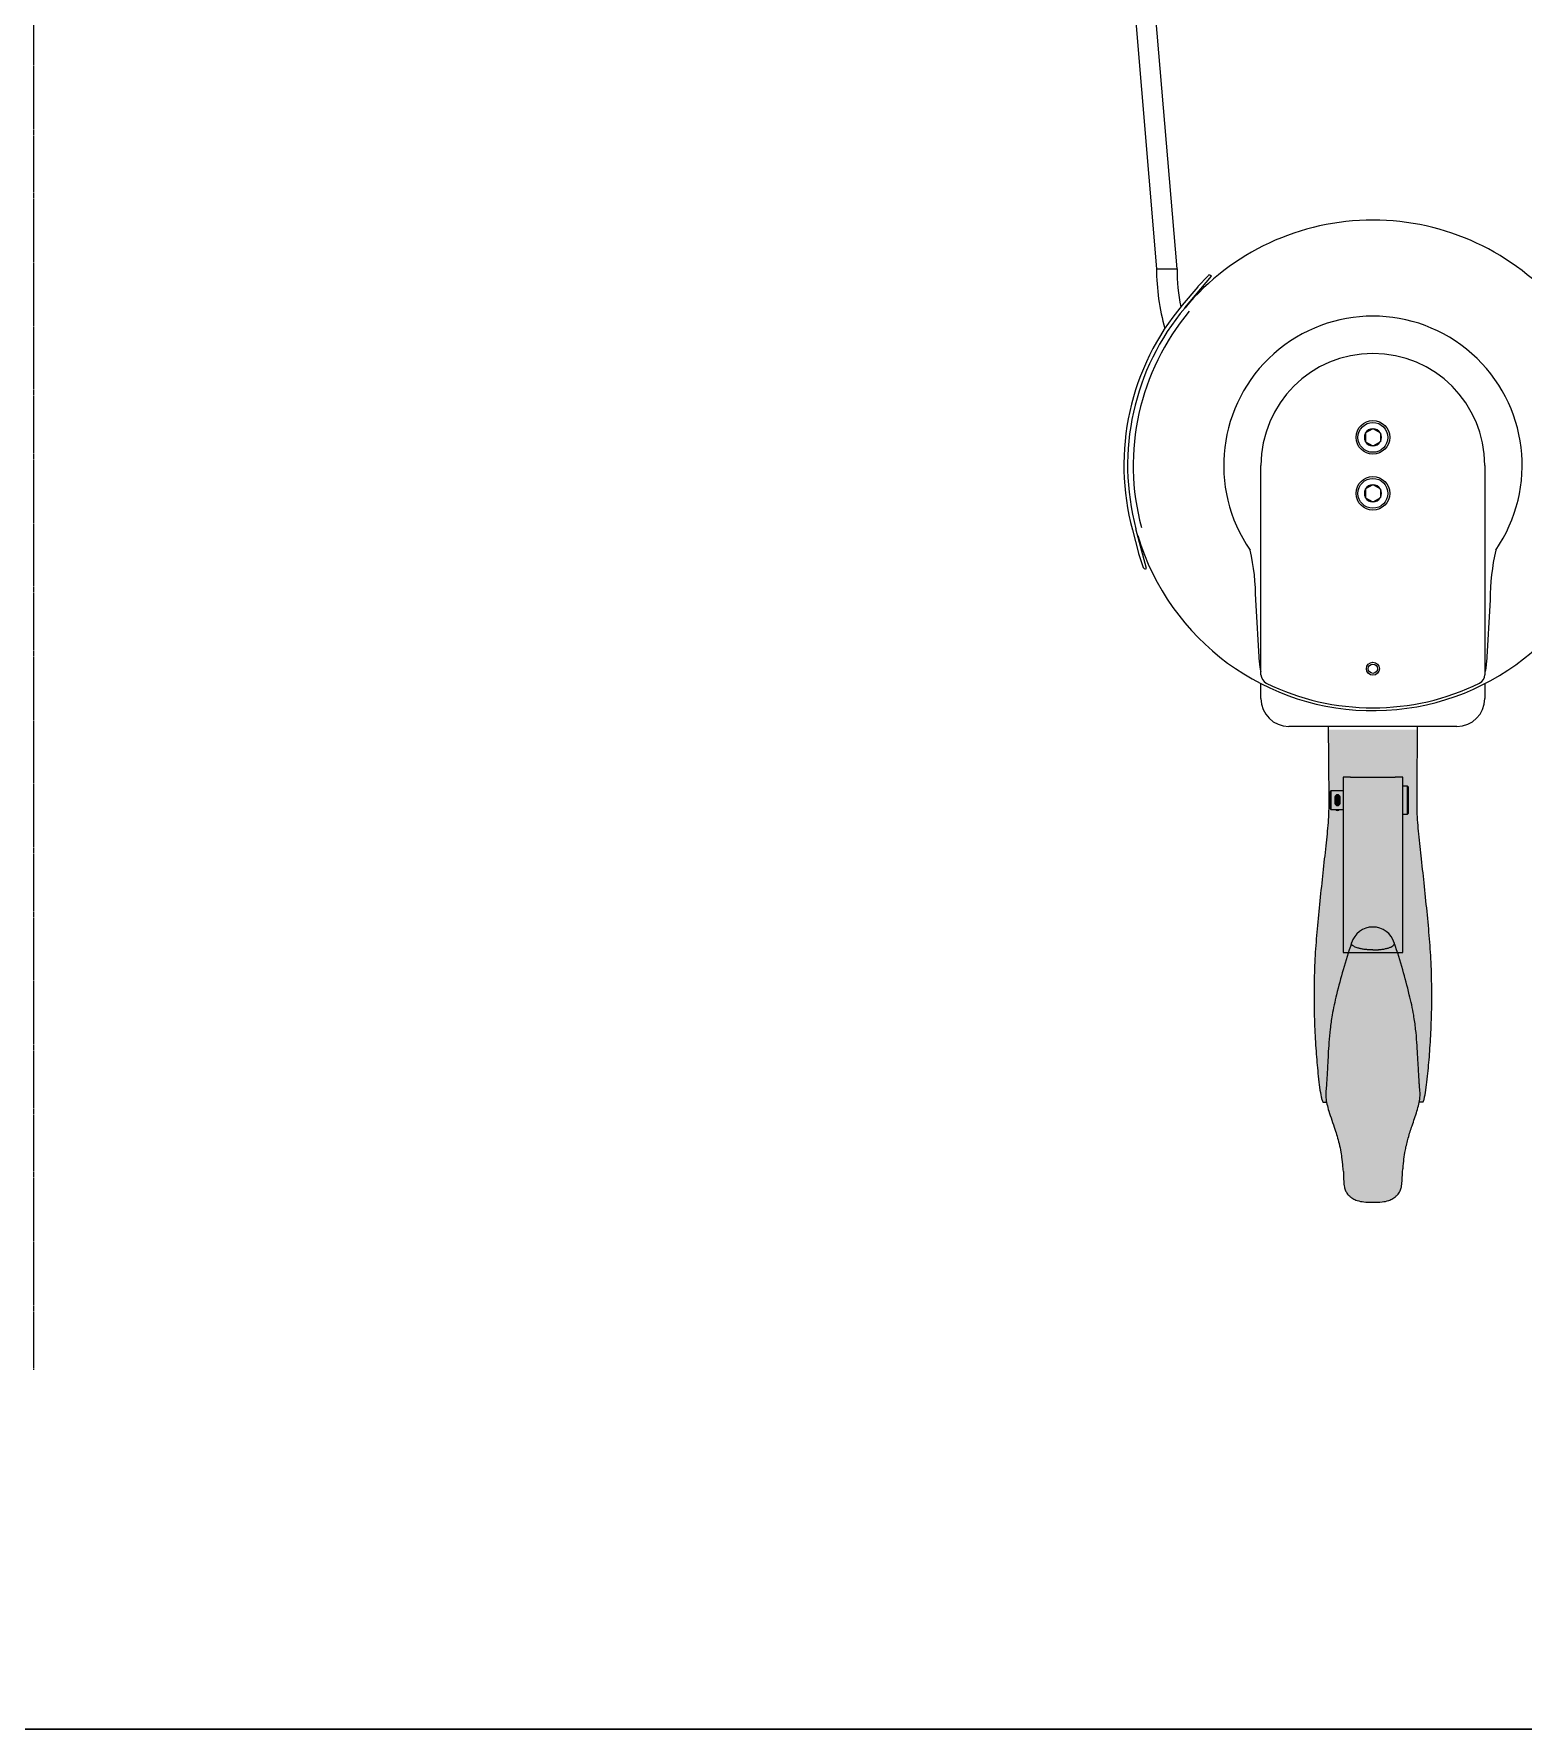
# Model space of a CAD drawing. Extents: x -599358 to 2865263, y -1062760 to 486533.
# Drawn here: x 1020337 to 1021205, y -670213 to -669225 of the extents above; entities that cross this region are included whole.
import ezdxf

# ---------------------------------------------------------------- set-up
doc = ezdxf.new("R2010")
doc.units = 0
for name, pattern in [('__DASH', [0.35, 0.25, -0.1]), ('DASH', [0.35, 0.25, -0.1]), ('DOTE', [2.42, 2, -0.2, 0.02, -0.2])]:
    doc.linetypes.add(name, pattern=pattern)
for name, color, linetype in [('A-AXIS-DOTE', 14, 'DOTE'), ('A-LIN-V', 9, 'Continuous'), ('N010122-0000147_', 7, 'Continuous'), ('N080101-0000215_', 7, 'Continuous'), ('N090304-0000030_', 7, 'Continuous'), ('N090304-0000033_', 7, 'Continuous'), ('N090304-0000037_', 7, 'Continuous'), ('N090304-0000038_', 7, 'Continuous'), ('N090304-0000040_', 7, 'Continuous'), ('N090304-0000041_', 7, 'Continuous'), ('N090304-0000042_', 7, 'Continuous'), ('N120408-0000004', 7, 'Continuous'), ('PIN_GBIT_91_1986', 7, 'Continuous')]:
    doc.layers.add(name, color=color, linetype=linetype)

# ---------------------------------------------------------------- blocks, each defined once
blk = doc.blocks.new('23423wer')
h = blk.add_hatch(color=1)
h.dxf.hatch_style = 1
edge = h.paths.add_edge_path()
edge.add_line((-1672521.89, 541355.48), (-1672483.55, 541355.48))
edge.add_spline(control_points=[(-1672483.55, 541355.48), (-1672483.57, 541353.32), (-1672483.61, 541348.53), (-1672483.69, 541340.84), (-1672483.75, 541332.92), (-1672483.78, 541326.29), (-1672483.77, 541318.88), (-1672483.05, 541310.23), (-1672481.8, 541299.47), (-1672480.56, 541287.74), (-1672479.32, 541275.86), (-1672478.25, 541263.93), (-1672477.67, 541254.9), (-1672477.49, 541245.92), (-1672477.45, 541239.04), (-1672477.56, 541232.72), (-1672477.85, 541225.14), (-1672478.28, 541217.96), (-1672478.82, 541211.38), (-1672479.31, 541206.4), (-1672479.9, 541201.57), (-1672480.44, 541198.31), (-1672480.89, 541196.51), (-1672481.15, 541195.84), (-1672481.28, 541195.75), (-1672481.31, 541195.75)], knot_values=[-0.989112, -0.989112, -0.989112, -0.989112, -0.960488, -0.920201, -0.887829, -0.853704, -0.831491, -0.787687, -0.737593, -0.680236, -0.616927, -0.552687, -0.486277, -0.451064, -0.418684, -0.391715, -0.366225, -0.316993, -0.29299, -0.266803, -0.234088, -0.195058, -0.173423, -0.151775, -0.145578, -0.145578, -0.145578, -0.145578], degree=3, periodic=0)
edge.add_line((-1672481.31, 541195.75), (-1672482.82, 541195.75))
edge.add_spline(control_points=[(-1672482.82, 541195.75), (-1672482.7, 541196.39), (-1672482.39, 541198.51), (-1672482.59, 541201.04), (-1672482.76, 541202.77), (-1672482.99, 541205.84), (-1672483.3, 541211.71), (-1672483.69, 541219.59), (-1672484.34, 541227.07), (-1672485.32, 541234.02), (-1672487.21, 541242.53), (-1672489.65, 541251.74), (-1672491.4, 541257.37), (-1672492.2, 541259.89)], knot_values=[0.821535, 0.821535, 0.821535, 0.821535, 0.826864, 0.839578, 0.84609, 0.854032, 0.874274, 0.899024, 0.912317, 0.925785, 0.946135, 0.971512, 0.990089, 0.990089, 0.990089, 0.990089], degree=3, periodic=0)
edge.add_line((-1672492.2, 541259.89), (-1672489.92, 541259.89))
edge.add_line((-1672489.92, 541259.89), (-1672489.92, 541319.22))
edge.add_line((-1672489.92, 541319.22), (-1672487.92, 541319.22))
edge.add_line((-1672487.92, 541319.22), (-1672487.52, 541319.62))
edge.add_line((-1672487.52, 541319.62), (-1672487.52, 541330.82))
edge.add_line((-1672487.52, 541330.82), (-1672487.92, 541331.22))
edge.add_line((-1672487.92, 541331.22), (-1672489.92, 541331.22))
edge.add_line((-1672489.92, 541331.22), (-1672489.92, 541335.07))
edge.add_ellipse((-1672493.12, 541335.07), major_axis=(-3.2, 0), ratio=0.02548, start_angle=180, end_angle=270)
edge.add_line((-1672493.12, 541335.15), (-1672512.32, 541335.15))
edge.add_ellipse((-1672512.32, 541335.07), major_axis=(-3.2, 0), ratio=0.02548, start_angle=270, end_angle=360)
edge.add_line((-1672515.52, 541335.07), (-1672515.52, 541329.22))
edge.add_line((-1672515.52, 541329.22), (-1672520.72, 541329.22))
edge.add_line((-1672520.72, 541329.22), (-1672521.12, 541328.82))
edge.add_line((-1672521.12, 541328.82), (-1672521.12, 541321.62))
edge.add_line((-1672521.12, 541321.62), (-1672520.72, 541321.22))
edge.add_line((-1672520.72, 541321.22), (-1672518.81, 541321.22))
edge.add_ellipse((-1672517.92, 541321.87), major_axis=(-1.16, 0), ratio=0.866025, start_angle=39.91456, end_angle=140.08544)
edge.add_line((-1672517.03, 541321.22), (-1672515.52, 541321.22))
edge.add_line((-1672515.52, 541321.22), (-1672515.52, 541259.89))
edge.add_line((-1672515.52, 541259.89), (-1672513.24, 541259.89))
edge.add_spline(control_points=[(-1672513.24, 541259.89), (-1672514.05, 541257.37), (-1672515.79, 541251.74), (-1672518.23, 541242.53), (-1672520.13, 541234.02), (-1672521.1, 541227.07), (-1672521.76, 541219.59), (-1672522.14, 541211.71), (-1672522.45, 541205.84), (-1672522.69, 541202.77), (-1672522.85, 541201.04), (-1672523.06, 541198.51), (-1672522.75, 541196.39), (-1672522.62, 541195.75)], knot_values=[0.00991, 0.00991, 0.00991, 0.00991, 0.028484, 0.053857, 0.074204, 0.08767, 0.10096, 0.125707, 0.145946, 0.153887, 0.160398, 0.173109, 0.178435, 0.178435, 0.178435, 0.178435], degree=3, periodic=0)
edge.add_line((-1672522.62, 541195.75), (-1672524.14, 541195.75))
edge.add_spline(control_points=[(-1672524.14, 541195.75), (-1672524.16, 541195.75), (-1672524.3, 541195.84), (-1672524.55, 541196.51), (-1672525, 541198.31), (-1672525.55, 541201.57), (-1672526.13, 541206.4), (-1672526.62, 541211.38), (-1672527.16, 541217.96), (-1672527.6, 541225.14), (-1672527.88, 541232.72), (-1672527.99, 541239.04), (-1672527.96, 541245.92), (-1672527.77, 541254.9), (-1672527.19, 541263.93), (-1672526.12, 541275.85), (-1672524.89, 541287.74), (-1672523.8, 541297.8), (-1672522.97, 541305.43), (-1672522.39, 541310.63), (-1672521.96, 541315.57), (-1672521.67, 541320.53), (-1672521.66, 541326.29), (-1672521.69, 541332.92), (-1672521.75, 541340.84), (-1672521.83, 541348.53), (-1672521.87, 541353.32), (-1672521.89, 541355.48)], knot_values=[-0.854441, -0.854441, -0.854441, -0.854441, -0.848246, -0.8266, -0.804968, -0.765944, -0.733233, -0.70705, -0.68305, -0.633825, -0.608338, -0.581373, -0.548998, -0.513789, -0.447388, -0.383157, -0.319856, -0.262507, -0.236492, -0.212407, -0.190164, -0.168486, -0.146276, -0.112156, -0.079788, -0.039506, -0.010886, -0.010886, -0.010886, -0.010886], degree=3, periodic=0)
h = blk.add_hatch(color=1)
h.dxf.hatch_style = 1
edge = h.paths.add_edge_path()
edge.add_spline(control_points=[(-1672511.89, 541264.07), (-1672511.92, 541264), (-1672511.93, 541263.92), (-1672511.95, 541263.59), (-1672511.85, 541263.33), (-1672511.42, 541262.84), (-1672511.09, 541262.6), (-1672510.23, 541262.16), (-1672509.7, 541261.95), (-1672508.9, 541261.72), (-1672508.71, 541261.67), (-1672508.31, 541261.57), (-1672508.1, 541261.53), (-1672507.67, 541261.44), (-1672507.45, 541261.4), (-1672506.99, 541261.32), (-1672506.75, 541261.28), (-1672506.27, 541261.22), (-1672506.02, 541261.19), (-1672505.53, 541261.14), (-1672505.27, 541261.11), (-1672504.76, 541261.07), (-1672504.5, 541261.06), (-1672503.73, 541261.02), (-1672503.23, 541261.01), (-1672502.72, 541261.01)], knot_values=[-0.532103, -0.532103, -0.532103, -0.532103, -0.506147, -0.506147, -0.418277, -0.418277, -0.330408, -0.330408, -0.242538, -0.242538, -0.216052, -0.216052, -0.189565, -0.189565, -0.162204, -0.162204, -0.134842, -0.134842, -0.107481, -0.107481, -0.080119, -0.080119, -0.052355, -0.052355, 0, 0, 0, 0], degree=3, periodic=0)
edge.add_spline(control_points=[(-1672502.72, 541261.01), (-1672502.63, 541261.01), (-1672502.45, 541261.01), (-1672502.17, 541261.01), (-1672501.9, 541261.02), (-1672501.62, 541261.02), (-1672501.35, 541261.04), (-1672501.07, 541261.05), (-1672500.8, 541261.07), (-1672500.53, 541261.09), (-1672500.26, 541261.11), (-1672499.99, 541261.13), (-1672499.72, 541261.16), (-1672499.46, 541261.19), (-1672498.73, 541261.27), (-1672497.58, 541261.46), (-1672496.41, 541261.75), (-1672495.59, 541262.02), (-1672494.87, 541262.31), (-1672494.15, 541262.72), (-1672493.63, 541263.24), (-1672493.48, 541263.7), (-1672493.52, 541263.98), (-1672493.55, 541264.07)], knot_values=[0, 0, 0, 0, 0.009527, 0.019067, 0.028622, 0.038191, 0.047777, 0.057379, 0.066999, 0.076638, 0.086295, 0.095972, 0.10567, 0.115389, 0.12513, 0.186346, 0.250063, 0.280745, 0.312605, 0.375072, 0.437538, 0.500005, 0.532091, 0.532091, 0.532091, 0.532091], degree=3, periodic=0)
edge.add_ellipse((-1672502.72, 541261.22), major_axis=(9.6, 0), ratio=1, start_angle=17.35046, end_angle=90)
edge.add_ellipse((-1672502.72, 541261.22), major_axis=(9.6, 0), ratio=1, start_angle=90, end_angle=162.712)
edge = h.paths.add_edge_path()
edge.add_line((-1672515.52, 541329.22), (-1672515.52, 541335.07))
edge.add_ellipse((-1672512.32, 541335.07), major_axis=(3.2, 0), ratio=0.02548, start_angle=450, end_angle=540, ccw=False)
edge.add_line((-1672512.32, 541335.15), (-1672493.12, 541335.15))
edge.add_ellipse((-1672493.12, 541335.07), major_axis=(3.2, 0), ratio=0.02548, start_angle=360, end_angle=450, ccw=False)
edge.add_line((-1672489.92, 541335.07), (-1672489.92, 541331.22))
edge.add_line((-1672489.92, 541331.22), (-1672489.92, 541319.22))
edge.add_line((-1672489.92, 541319.22), (-1672489.92, 541259.89))
edge.add_line((-1672489.92, 541259.89), (-1672492.2, 541259.89))
edge.add_spline(control_points=[(-1672492.2, 541259.89), (-1672492.63, 541261.23), (-1672493.08, 541262.61), (-1672493.55, 541264.07)], knot_values=[0.990089, 0.990089, 0.990089, 0.990089, 0.999985, 0.999985, 0.999985, 0.999985], degree=3, periodic=0)
edge.add_spline(control_points=[(-1672493.55, 541264.07), (-1672493.52, 541263.98), (-1672493.48, 541263.7), (-1672493.63, 541263.24), (-1672494.15, 541262.72), (-1672494.87, 541262.31), (-1672495.59, 541262.02), (-1672496.41, 541261.75), (-1672497.58, 541261.46), (-1672498.73, 541261.27), (-1672499.46, 541261.19), (-1672499.72, 541261.16), (-1672499.99, 541261.13), (-1672500.26, 541261.11), (-1672500.53, 541261.09), (-1672500.8, 541261.07), (-1672501.07, 541261.05), (-1672501.35, 541261.04), (-1672501.62, 541261.02), (-1672501.9, 541261.02), (-1672502.17, 541261.01), (-1672502.45, 541261.01), (-1672502.63, 541261.01), (-1672502.72, 541261.01)], knot_values=[-0.532091, -0.532091, -0.532091, -0.532091, -0.500005, -0.437538, -0.375072, -0.312605, -0.280745, -0.250063, -0.186346, -0.12513, -0.115389, -0.10567, -0.095972, -0.086295, -0.076638, -0.066999, -0.057379, -0.047777, -0.038191, -0.028622, -0.019067, -0.009527, 0, 0, 0, 0], degree=3, periodic=0)
edge.add_spline(control_points=[(-1672502.72, 541261.01), (-1672503.23, 541261.01), (-1672503.73, 541261.02), (-1672504.5, 541261.06), (-1672504.76, 541261.07), (-1672505.27, 541261.11), (-1672505.53, 541261.14), (-1672506.02, 541261.19), (-1672506.27, 541261.22), (-1672506.75, 541261.28), (-1672506.99, 541261.32), (-1672507.45, 541261.4), (-1672507.67, 541261.44), (-1672508.1, 541261.53), (-1672508.31, 541261.57), (-1672508.71, 541261.67), (-1672508.9, 541261.72), (-1672509.7, 541261.95), (-1672510.23, 541262.16), (-1672511.09, 541262.6), (-1672511.42, 541262.84), (-1672511.85, 541263.33), (-1672511.95, 541263.59), (-1672511.93, 541263.92), (-1672511.92, 541264), (-1672511.89, 541264.07)], knot_values=[0, 0, 0, 0, 0.052355, 0.052355, 0.080119, 0.080119, 0.107481, 0.107481, 0.134842, 0.134842, 0.162204, 0.162204, 0.189565, 0.189565, 0.216052, 0.216052, 0.242538, 0.242538, 0.330408, 0.330408, 0.418277, 0.418277, 0.506147, 0.506147, 0.532103, 0.532103, 0.532103, 0.532103], degree=3, periodic=0)
edge.add_spline(control_points=[(-1672511.89, 541264.07), (-1672512.37, 541262.61), (-1672512.81, 541261.23), (-1672513.24, 541259.89)], knot_values=[0.000015, 0.000015, 0.000015, 0.000015, 0.00991, 0.00991, 0.00991, 0.00991], degree=3, periodic=0)
edge.add_line((-1672513.24, 541259.89), (-1672515.52, 541259.89))
edge.add_line((-1672515.52, 541259.89), (-1672515.52, 541321.22))
edge.add_line((-1672515.52, 541321.22), (-1672515.52, 541329.22))
h = blk.add_hatch(color=1)
h.dxf.hatch_style = 1
h.paths.add_polyline_path([(-1672520.72, 541329.22), (-1672515.52, 541329.22), (-1672515.52, 541321.22), (-1672517.03, 541321.22), (-1672518.81, 541321.22), (-1672520.72, 541321.22)])
h.paths.add_polyline_path([(-1672519.07, 541326.52), (-1672519.07, 541323.92, 0.03351), (-1672519.07, 541323.91, 0.874248), (-1672516.77, 541323.91, 0.03351), (-1672516.77, 541323.92), (-1672516.77, 541326.52, 0.03351), (-1672516.77, 541326.54, 0.874248), (-1672519.07, 541326.54, 0.03351)], flags=16)
h.paths.add_polyline_path([(-1672519.07, 541323.92, 0.03351), (-1672519.07, 541323.91, 0.874248), (-1672516.77, 541323.91, 0.03351), (-1672516.77, 541323.92), (-1672516.77, 541326.52, 0.03351), (-1672516.77, 541326.54, 0.874248), (-1672519.07, 541326.54, 0.03351), (-1672519.07, 541326.52)], flags=0)
h.paths.add_polyline_path([(-1672487.92, 541319.22), (-1672487.92, 541331.22), (-1672489.92, 541331.22), (-1672489.92, 541319.22)])
h = blk.add_hatch(color=1)
h.dxf.hatch_style = 1
h.paths.add_polyline_path([(-1672519.07, 541326.52), (-1672519.07, 541323.92, 0.03351), (-1672519.07, 541323.91, 0.874248), (-1672516.77, 541323.91, 0.03351), (-1672516.77, 541323.92), (-1672516.77, 541326.52, 0.03351), (-1672516.77, 541326.54, 0.874248), (-1672519.07, 541326.54, 0.03351)])
h = blk.add_hatch(color=1)
h.dxf.hatch_style = 1
edge = h.paths.add_edge_path()
edge.add_spline(control_points=[(-1672502.72, 541261.01), (-1672502.63, 541261.01), (-1672502.45, 541261.01), (-1672502.17, 541261.01), (-1672501.9, 541261.02), (-1672501.62, 541261.02), (-1672501.35, 541261.04), (-1672501.07, 541261.05), (-1672500.8, 541261.07), (-1672500.53, 541261.09), (-1672500.26, 541261.11), (-1672499.99, 541261.13), (-1672499.72, 541261.16), (-1672499.46, 541261.19), (-1672498.73, 541261.27), (-1672497.58, 541261.46), (-1672496.41, 541261.75), (-1672495.59, 541262.02), (-1672494.87, 541262.31), (-1672494.15, 541262.72), (-1672493.63, 541263.24), (-1672493.48, 541263.7), (-1672493.52, 541263.98), (-1672493.55, 541264.07)], knot_values=[0, 0, 0, 0, 0.009527, 0.019067, 0.028622, 0.038191, 0.047777, 0.057379, 0.066999, 0.076638, 0.086295, 0.095972, 0.10567, 0.115389, 0.12513, 0.186346, 0.250063, 0.280745, 0.312605, 0.375072, 0.437538, 0.500005, 0.532091, 0.532091, 0.532091, 0.532091], degree=3, periodic=0)
edge.add_ellipse((-1672502.72, 541261.22), major_axis=(9.6, 0), ratio=1, start_angle=17.24662, end_angle=90)
edge.add_ellipse((-1672502.72, 541261.22), major_axis=(9.6, 0), ratio=1, start_angle=90, end_angle=162.75344)
edge.add_spline(control_points=[(-1672511.89, 541264.07), (-1672511.92, 541264), (-1672511.93, 541263.92), (-1672511.95, 541263.59), (-1672511.85, 541263.33), (-1672511.42, 541262.84), (-1672511.09, 541262.6), (-1672510.23, 541262.16), (-1672509.7, 541261.95), (-1672508.9, 541261.72), (-1672508.71, 541261.67), (-1672508.31, 541261.57), (-1672508.1, 541261.53), (-1672507.67, 541261.44), (-1672507.45, 541261.4), (-1672506.99, 541261.32), (-1672506.75, 541261.28), (-1672506.27, 541261.22), (-1672506.02, 541261.19), (-1672505.53, 541261.14), (-1672505.27, 541261.11), (-1672504.76, 541261.07), (-1672504.5, 541261.06), (-1672503.73, 541261.02), (-1672503.23, 541261.01), (-1672502.72, 541261.01)], knot_values=[-0.532103, -0.532103, -0.532103, -0.532103, -0.506147, -0.506147, -0.418277, -0.418277, -0.330408, -0.330408, -0.242538, -0.242538, -0.216052, -0.216052, -0.189565, -0.189565, -0.162204, -0.162204, -0.134842, -0.134842, -0.107481, -0.107481, -0.080119, -0.080119, -0.052355, -0.052355, 0, 0, 0, 0], degree=3, periodic=0)
h = blk.add_hatch(color=1)
h.dxf.hatch_style = 1
edge = h.paths.add_edge_path()
edge.add_spline(control_points=[(-1672515.4, 541166.02), (-1672515.4, 541165.8), (-1672515.35, 541164.2), (-1672515.24, 541161.71), (-1672515.06, 541159.51), (-1672514.61, 541157.93), (-1672513.98, 541156.77), (-1672513.11, 541155.8), (-1672512.59, 541155.32), (-1672512.06, 541154.88), (-1672511.08, 541154.21), (-1672509.28, 541153.32), (-1672506.27, 541152.86), (-1672504.16, 541152.81), (-1672502.72, 541152.82)], knot_values=[0.904746, 0.904746, 0.904746, 0.904746, 0.908065, 0.929346, 0.949425, 0.96363, 0.972623, 0.975577, 0.976813, 0.977981, 0.980267, 0.984697, 0.99127, 1, 1, 1, 1], degree=3, periodic=0)
edge.add_spline(control_points=[(-1672502.72, 541152.82), (-1672501.28, 541152.81), (-1672499.17, 541152.86), (-1672496.17, 541153.32), (-1672494.37, 541154.21), (-1672493.39, 541154.88), (-1672492.85, 541155.32), (-1672492.33, 541155.8), (-1672491.47, 541156.77), (-1672490.84, 541157.93), (-1672490.39, 541159.51), (-1672490.2, 541161.71), (-1672490.09, 541164.2), (-1672490.05, 541165.8), (-1672490.04, 541166.02)], knot_values=[0, 0, 0, 0, 0.008731, 0.015305, 0.019736, 0.022022, 0.023191, 0.024427, 0.027381, 0.036376, 0.050582, 0.070665, 0.091949, 0.095269, 0.095269, 0.095269, 0.095269], degree=3, periodic=0)
edge.add_spline(control_points=[(-1672490.05, 541166.03), (-1672489.99, 541166.03), (-1672489.9, 541166.36), (-1672489.75, 541167.91), (-1672489.58, 541169.71), (-1672489.34, 541171.81), (-1672488.79, 541175.69), (-1672487.55, 541180.65), (-1672485.81, 541185.99), (-1672483.75, 541191.77), (-1672482.3, 541197.44), (-1672482.59, 541201.04), (-1672482.76, 541202.77), (-1672482.99, 541205.84), (-1672483.3, 541211.71), (-1672483.69, 541219.59), (-1672484.34, 541227.07), (-1672485.32, 541234.02), (-1672487.21, 541242.53), (-1672490.03, 541253.16), (-1672492.19, 541259.88), (-1672493.56, 541264.08)], knot_values=[0.72795, 0.72795, 0.72795, 0.72795, 0.740549, 0.750981, 0.755514, 0.759715, 0.768823, 0.780897, 0.794554, 0.811184, 0.826864, 0.839578, 0.84609, 0.854032, 0.874274, 0.899024, 0.912317, 0.925785, 0.946135, 0.971512, 1, 1, 1, 1], degree=3, periodic=0)
edge.add_spline(control_points=[(-1672493.55, 541264.07), (-1672493.52, 541263.98), (-1672493.48, 541263.7), (-1672493.63, 541263.24), (-1672494.15, 541262.72), (-1672494.87, 541262.31), (-1672495.59, 541262.02), (-1672496.41, 541261.75), (-1672497.58, 541261.46), (-1672498.73, 541261.27), (-1672499.46, 541261.19), (-1672499.72, 541261.16), (-1672499.99, 541261.13), (-1672500.26, 541261.11), (-1672500.53, 541261.09), (-1672500.8, 541261.07), (-1672501.07, 541261.05), (-1672501.35, 541261.04), (-1672501.62, 541261.02), (-1672501.9, 541261.02), (-1672502.17, 541261.01), (-1672502.45, 541261.01), (-1672502.63, 541261.01), (-1672502.72, 541261.01)], knot_values=[-0.532091, -0.532091, -0.532091, -0.532091, -0.500005, -0.437538, -0.375072, -0.312605, -0.280745, -0.250063, -0.186346, -0.12513, -0.115389, -0.10567, -0.095972, -0.086295, -0.076638, -0.066999, -0.057379, -0.047777, -0.038191, -0.028622, -0.019067, -0.009527, 0, 0, 0, 0], degree=3, periodic=0)
edge.add_spline(control_points=[(-1672502.72, 541261.01), (-1672503.23, 541261.01), (-1672503.73, 541261.02), (-1672504.5, 541261.06), (-1672504.76, 541261.07), (-1672505.27, 541261.11), (-1672505.53, 541261.14), (-1672506.02, 541261.19), (-1672506.27, 541261.22), (-1672506.75, 541261.28), (-1672506.99, 541261.32), (-1672507.45, 541261.4), (-1672507.67, 541261.44), (-1672508.1, 541261.53), (-1672508.31, 541261.57), (-1672508.71, 541261.67), (-1672508.9, 541261.72), (-1672509.7, 541261.95), (-1672510.23, 541262.16), (-1672511.09, 541262.6), (-1672511.42, 541262.84), (-1672511.85, 541263.33), (-1672511.95, 541263.59), (-1672511.93, 541263.92), (-1672511.92, 541264), (-1672511.89, 541264.07)], knot_values=[0, 0, 0, 0, 0.052355, 0.052355, 0.080119, 0.080119, 0.107481, 0.107481, 0.134842, 0.134842, 0.162204, 0.162204, 0.189565, 0.189565, 0.216052, 0.216052, 0.242538, 0.242538, 0.330408, 0.330408, 0.418277, 0.418277, 0.506147, 0.506147, 0.532103, 0.532103, 0.532103, 0.532103], degree=3, periodic=0)
edge.add_spline(control_points=[(-1672511.89, 541264.08), (-1672513.26, 541259.88), (-1672515.42, 541253.16), (-1672518.23, 541242.53), (-1672520.13, 541234.02), (-1672521.1, 541227.07), (-1672521.76, 541219.59), (-1672522.14, 541211.71), (-1672522.45, 541205.84), (-1672522.69, 541202.77), (-1672522.85, 541201.04), (-1672523.15, 541197.45), (-1672521.56, 541191.25), (-1672519.19, 541184.76), (-1672517.41, 541179.04), (-1672516.47, 541174.45), (-1672516.08, 541171.58), (-1672515.87, 541169.71), (-1672515.69, 541167.91), (-1672515.55, 541166.36), (-1672515.45, 541166.03), (-1672515.4, 541166.03)], knot_values=[0, 0, 0, 0, 0.028484, 0.053857, 0.074204, 0.08767, 0.10096, 0.125707, 0.145946, 0.153887, 0.160398, 0.173109, 0.188788, 0.209494, 0.224949, 0.233215, 0.240341, 0.244542, 0.249074, 0.259504, 0.272102, 0.272102, 0.272102, 0.272102], degree=3, periodic=0)
at = {"color": 1}
for p, q in [((-1672515.52, 541259.89), (-1672489.92, 541259.89)), ((-1672524.14, 541195.75), (-1672522.62, 541195.75)), ((-1672481.31, 541195.75), (-1672482.82, 541195.75))]:
    blk.add_line(p, q, dxfattribs=at)
at = {"color": 1, "linetype": 'DASH'}
blk.add_lwpolyline([(-1667005.2, 540926.83), (-1674570.98, 540926.83)], dxfattribs=at)
at = {"layer": 'N010122-0000147_', "color": 1, "linetype": 'Continuous'}
for p, q in [((-1672505.92, 541482.67), (-1672505.86, 541482.71)), ((-1672505.92, 541482.6), (-1672505.92, 541482.67)), ((-1672505.92, 541482.6), (-1672505.92, 541479.05)), ((-1672505.92, 541478.98), (-1672505.92, 541479.05)), ((-1672505.86, 541478.94), (-1672505.92, 541478.98)), ((-1672502.78, 541484.48), (-1672505.86, 541482.71)), ((-1672505.86, 541478.94), (-1672502.78, 541477.17)), ((-1672502.78, 541484.48), (-1672502.72, 541484.52)), ((-1672502.72, 541484.52), (-1672502.66, 541484.48)), ((-1672499.58, 541482.71), (-1672502.66, 541484.48)), ((-1672502.66, 541477.17), (-1672499.58, 541478.94)), ((-1672499.58, 541482.71), (-1672499.52, 541482.67)), ((-1672499.52, 541478.98), (-1672499.58, 541478.94)), ((-1672499.52, 541482.67), (-1672499.52, 541482.6)), ((-1672499.52, 541479.05), (-1672499.52, 541478.98)), ((-1672502.72, 541477.13), (-1672502.78, 541477.17)), ((-1672502.66, 541477.17), (-1672502.72, 541477.13)), ((-1672505.92, 541458.67), (-1672505.86, 541458.71)), ((-1672505.92, 541458.6), (-1672505.92, 541458.67)), ((-1672505.92, 541458.6), (-1672505.92, 541455.05)), ((-1672502.78, 541460.48), (-1672505.86, 541458.71)), ((-1672502.78, 541460.48), (-1672502.72, 541460.52)), ((-1672502.72, 541460.52), (-1672502.66, 541460.48)), ((-1672499.58, 541458.71), (-1672502.66, 541460.48)), ((-1672499.58, 541458.71), (-1672499.52, 541458.67)), ((-1672499.52, 541458.67), (-1672499.52, 541458.6)), ((-1672505.92, 541454.98), (-1672505.92, 541455.05)), ((-1672505.86, 541454.94), (-1672505.92, 541454.98)), ((-1672505.86, 541454.94), (-1672502.78, 541453.17)), ((-1672502.72, 541453.13), (-1672502.78, 541453.17)), ((-1672502.66, 541453.17), (-1672502.72, 541453.13)), ((-1672502.66, 541453.17), (-1672499.58, 541454.94)), ((-1672499.52, 541454.98), (-1672499.58, 541454.94)), ((-1672499.52, 541455.05), (-1672499.52, 541454.98))]:
    blk.add_line(p, q, dxfattribs=at)
for centre in [(-1672502.72, 541480.82), (-1672502.72, 541456.82)]:
    blk.add_circle(centre, 6.4, dxfattribs=at)
for centre, radius, start, end in [((-1672502.72, 541480.82), 3.66, 150.96424, 209.03576), ((-1672502.72, 541480.82), 3.66, 90.96424, 149.03576), ((-1672502.72, 541480.82), 3.66, 210.96424, 269.03576), ((-1672502.72, 541480.82), 3.66, 30.96424, 89.03576), ((-1672502.72, 541480.82), 3.66, 270.96424, 329.03576), ((-1672502.72, 541480.82), 3.66, 330.96424, 29.03576), ((-1671622.2, 541480.82), 877.32, 179.88399, 180.11601), ((-1672502.72, 541456.82), 3.66, 150.96424, 209.03576), ((-1672502.72, 541456.82), 3.66, 90.96424, 149.03576), ((-1672502.72, 541456.82), 3.66, 30.96424, 89.03576), ((-1672502.72, 541456.82), 3.66, 330.96424, 29.03576), ((-1671622.2, 541456.82), 877.32, 179.88399, 180.11601), ((-1672502.72, 541456.82), 3.66, 210.96424, 269.03576), ((-1672502.72, 541456.82), 3.66, 270.96424, 329.03576)]:
    blk.add_arc(centre, radius, start, end, dxfattribs=at)
at = {"layer": 'N080101-0000215_', "color": 1, "linetype": 'Continuous'}
for p, q in [((-1672626.02, 541915.5), (-1672595.52, 541553.14)), ((-1672586.72, 541553.14), (-1672617.22, 541915.5)), ((-1672595.52, 541553.14), (-1672586.72, 541553.14))]:
    blk.add_line(p, q, dxfattribs=at)
for radius, end in [(92.8, 196.00785), (84, 191.23468)]:
    blk.add_arc((-1672502.72, 541553.14), radius, 180, end, dxfattribs=at)
at = {"layer": 'N090304-0000030_', "color": 1, "linetype": 'Continuous'}
for p, q in [((-1672577.85, 541545.44), (-1672584.54, 541537.47)), ((-1672583.31, 541536.45), (-1672572, 541549.93)), ((-1672573.43, 541550.15), (-1672577.82, 541545.47)), ((-1672575.65, 541544.64), (-1672576.11, 541545.03)), ((-1672572, 541549.93), (-1672572.34, 541550.21)), ((-1672605.88, 541441.18), (-1672603.19, 541431.14)), ((-1672599.78, 541424.6), (-1672604.34, 541441.6)), ((-1672603.18, 541431.09), (-1672601.18, 541425.01)), ((-1672601.44, 541430.78), (-1672600.86, 541430.93)), ((-1672600.21, 541424.48), (-1672599.78, 541424.6))]:
    blk.add_line(p, q, dxfattribs=at)
for centre, radius, start, end in [((-1672577.24, 541544.93), 0.8, 136.81032, 140), ((-1672572.85, 541549.6), 0.8, 50, 136.81032), ((-1672502.72, 541468.82), 105.2, 140, 195), ((-1672502.72, 541468.82), 106.8, 140, 167.5006), ((-1672502.72, 541468.82), 102.8, 140, 195), ((-1672502.72, 541468.82), 106.8, 167.5006, 195), ((-1672602.42, 541431.34), 0.8, 195, 198.18968), ((-1672600.42, 541425.25), 0.8, 198.18968, 285)]:
    blk.add_arc(centre, radius, start, end, dxfattribs=at)
at = {"layer": 'N090304-0000033_', "color": 1, "linetype": 'Continuous'}
for p, q in [((-1672551.36, 541384.34), (-1672552.97, 541411.14)), ((-1672452.48, 541411.14), (-1672454.08, 541384.34))]:
    blk.add_line(p, q, dxfattribs=at)
for centre, radius, start, end in [((-1672502.72, 541468.82), 105.2, 40, 140), ((-1672502.72, 541468.82), 64, 325.35483, 214.64517), ((-1672502.72, 541468.82), 105.2, 196.58585, 345), ((-1672648.27, 541411.15), 95.3, 359.98961, 12.90796), ((-1672353.06, 541410.69), 99.41, 167.36036, 179.74207), ((-1672541.39, 541383.87), 9.98, 177.28328, 200.18922)]:
    blk.add_arc(centre, radius, start, end, dxfattribs=at)
blk.add_open_spline([(-1672454.08, 541384.34), (-1672454.1, 541384.14), (-1672454.12, 541383.77), (-1672454.16, 541383.24), (-1672454.21, 541382.78), (-1672454.25, 541382.3), (-1672454.31, 541381.84), (-1672454.37, 541381.46), (-1672454.41, 541381.2), (-1672454.44, 541381.06), (-1672454.47, 541380.92), (-1672454.5, 541380.81), (-1672454.53, 541380.7), (-1672454.56, 541380.62), (-1672454.59, 541380.55), (-1672454.62, 541380.49), (-1672454.65, 541380.45), (-1672454.67, 541380.43), (-1672454.69, 541380.42)], degree=3, knots=[0, 0, 0, 0, 0.148331, 0.28115, 0.398399, 0.500032, 0.636978, 0.750056, 0.791516, 0.829208, 0.863147, 0.893349, 0.919845, 0.942678, 0.961921, 0.977698, 0.990237, 1, 1, 1, 1], dxfattribs=at)
at = {"layer": 'N090304-0000037_', "color": 1, "linetype": 'Continuous'}
for p, q in [((-1672550.72, 541368.82), (-1672550.72, 541375.21)), ((-1672454.72, 541375.21), (-1672454.72, 541368.82)), ((-1672466.72, 541356.82), (-1672538.72, 541356.82))]:
    blk.add_line(p, q, dxfattribs=at)
for centre, start, end in [((-1672538.72, 541368.82), 180, 270), ((-1672466.72, 541368.82), 270, 360)]:
    blk.add_arc(centre, 12, start, end, dxfattribs=at)
at = {"layer": 'N090304-0000038_', "color": 1, "linetype": 'Continuous'}
for p, q in [((-1672515.52, 541335.07), (-1672515.52, 541259.89)), ((-1672512.32, 541335.15), (-1672493.12, 541335.15)), ((-1672489.92, 541259.89), (-1672489.92, 541335.07))]:
    blk.add_line(p, q, dxfattribs=at)
for centre, start_param, end_param in [((-1672512.32, 541335.07), 4.712389, 6.283185), ((-1672493.12, 541335.07), 3.141593, 4.712389)]:
    blk.add_ellipse(centre, major_axis=(-3.2, 0), ratio=0.02548, start_param=start_param, end_param=end_param, dxfattribs=at)
at = {"layer": 'N090304-0000040_', "color": 1, "linetype": 'Continuous'}
for p, q in [((-1672550.72, 541379.03), (-1672550.72, 541468.82)), ((-1672454.72, 541468.82), (-1672454.72, 541379.03))]:
    blk.add_line(p, q, dxfattribs=at)
for centre, radius in [((-1672502.72, 541480.82), 7.2), ((-1672502.72, 541456.82), 7.2), ((-1672502.72, 541381.62), 2.8)]:
    blk.add_circle(centre, radius, dxfattribs=at)
for centre, radius, start, end in [((-1672502.72, 541468.82), 48, 0, 180), ((-1672546.72, 541379.03), 4, 180, 243.89612), ((-1672458.72, 541379.03), 4, 296.10388, 360), ((-1672502.72, 541468.82), 104, 243.89612, 296.10388)]:
    blk.add_arc(centre, radius, start, end, dxfattribs=at)
at = {"layer": 'N090304-0000041_', "color": 1, "linetype": 'Continuous'}
blk.add_circle((-1672502.72, 541381.62), 2, dxfattribs=at)
at = {"layer": 'N090304-0000042_', "color": 1, "linetype": 'Continuous'}
for p, q in [((-1672520.72, 541329.22), (-1672521.12, 541328.82)), ((-1672521.12, 541328.82), (-1672521.12, 541321.62)), ((-1672520.72, 541329.22), (-1672520.72, 541321.22)), ((-1672515.52, 541329.22), (-1672520.72, 541329.22)), ((-1672487.92, 541331.22), (-1672489.92, 541331.22)), ((-1672487.92, 541319.22), (-1672487.92, 541331.22)), ((-1672487.52, 541330.82), (-1672487.92, 541331.22)), ((-1672487.52, 541319.62), (-1672487.52, 541330.82)), ((-1672521.12, 541321.62), (-1672520.72, 541321.22)), ((-1672520.72, 541321.22), (-1672515.52, 541321.22)), ((-1672489.92, 541319.22), (-1672487.92, 541319.22)), ((-1672487.92, 541319.22), (-1672487.52, 541319.62))]:
    blk.add_line(p, q, dxfattribs=at)
at = {"layer": 'N120408-0000004', "color": 1, "linetype": 'Continuous'}
for start, end in [(90, 162.73971), (17.35046, 90)]:
    blk.add_arc((-1672502.72, 541261.22), 9.6, start, end, dxfattribs=at)
for points, knots in [([(-1672521.9, 541356.83), (-1672521.88, 541354.13), (-1672521.83, 541348.97), (-1672521.75, 541340.84), (-1672521.69, 541332.92), (-1672521.66, 541326.29), (-1672521.67, 541320.53), (-1672521.96, 541315.57), (-1672522.39, 541310.63), (-1672522.97, 541305.43), (-1672523.8, 541297.8), (-1672524.89, 541287.74), (-1672526.12, 541275.85), (-1672527.19, 541263.93), (-1672527.77, 541254.9), (-1672527.96, 541245.92), (-1672527.99, 541239.04), (-1672527.88, 541232.72), (-1672527.6, 541225.14), (-1672527.16, 541217.96), (-1672526.62, 541211.38), (-1672526.13, 541206.4), (-1672525.55, 541201.57), (-1672525, 541198.31), (-1672524.55, 541196.51), (-1672524.3, 541195.84), (-1672524.16, 541195.75), (-1672524.14, 541195.75)], [0.0050359, 0.0050359, 0.0050359, 0.0050359, 0.0395064, 0.0797881, 0.1121559, 0.1462762, 0.1684862, 0.1901639, 0.2124074, 0.2364922, 0.2625068, 0.3198562, 0.3831567, 0.447388, 0.5137889, 0.5489976, 0.5813727, 0.6083384, 0.6338251, 0.68305, 0.7070502, 0.7332333, 0.7659441, 0.8049684, 0.8266002, 0.8482458, 0.8544415, 0.8544415, 0.8544415, 0.8544415]), ([(-1672481.31, 541195.75), (-1672481.28, 541195.75), (-1672481.15, 541195.84), (-1672480.89, 541196.51), (-1672480.44, 541198.31), (-1672479.9, 541201.57), (-1672479.31, 541206.4), (-1672478.82, 541211.38), (-1672478.28, 541217.96), (-1672477.85, 541225.14), (-1672477.56, 541232.72), (-1672477.45, 541239.04), (-1672477.49, 541245.92), (-1672477.67, 541254.9), (-1672478.25, 541263.93), (-1672479.32, 541275.86), (-1672480.56, 541287.74), (-1672481.8, 541299.47), (-1672483.05, 541310.23), (-1672483.77, 541318.88), (-1672483.78, 541326.29), (-1672483.75, 541332.92), (-1672483.69, 541340.84), (-1672483.61, 541348.97), (-1672483.57, 541354.13), (-1672483.54, 541356.83)], [0.1455783, 0.1455783, 0.1455783, 0.1455783, 0.1517748, 0.1734234, 0.1950581, 0.2340877, 0.266803, 0.2929896, 0.316993, 0.3662247, 0.3917149, 0.4186842, 0.4510637, 0.4862772, 0.5526872, 0.6169271, 0.6802363, 0.7375935, 0.787687, 0.8314911, 0.853704, 0.887829, 0.9202012, 0.9604884, 0.9949635, 0.9949635, 0.9949635, 0.9949635]), ([(-1672511.89, 541264.08), (-1672513.26, 541259.88), (-1672515.42, 541253.16), (-1672518.23, 541242.53), (-1672520.13, 541234.02), (-1672521.1, 541227.07), (-1672521.76, 541219.59), (-1672522.14, 541211.71), (-1672522.45, 541205.84), (-1672522.69, 541202.77), (-1672522.85, 541201.04), (-1672523.15, 541197.45), (-1672521.56, 541191.25), (-1672519.19, 541184.76), (-1672517.41, 541179.04), (-1672516.47, 541174.45), (-1672516.08, 541171.58), (-1672515.87, 541169.71), (-1672515.69, 541167.91), (-1672515.55, 541166.36), (-1672515.45, 541166.03), (-1672515.4, 541166.03)], [0, 0, 0, 0, 0.0284837, 0.0538568, 0.0742036, 0.0876698, 0.1009603, 0.1257074, 0.1459463, 0.1538871, 0.1603982, 0.1731094, 0.1887879, 0.2094941, 0.2249489, 0.2332147, 0.2403412, 0.2445421, 0.2490738, 0.259504, 0.2721017, 0.2721017, 0.2721017, 0.2721017]), ([(-1672502.72, 541261.01), (-1672503.23, 541261.01), (-1672503.73, 541261.02), (-1672504.5, 541261.06), (-1672504.76, 541261.07), (-1672505.27, 541261.11), (-1672505.53, 541261.14), (-1672506.02, 541261.19), (-1672506.27, 541261.22), (-1672506.75, 541261.28), (-1672506.99, 541261.32), (-1672507.45, 541261.4), (-1672507.67, 541261.44), (-1672508.1, 541261.53), (-1672508.31, 541261.57), (-1672508.71, 541261.67), (-1672508.9, 541261.72), (-1672509.7, 541261.95), (-1672510.23, 541262.16), (-1672511.09, 541262.6), (-1672511.42, 541262.84), (-1672511.85, 541263.33), (-1672511.95, 541263.59), (-1672511.93, 541263.92), (-1672511.92, 541264), (-1672511.89, 541264.07)], [0, 0, 0, 0, 0.052355, 0.052355, 0.080119, 0.080119, 0.1074806, 0.1074806, 0.1348422, 0.1348422, 0.1622038, 0.1622038, 0.1895654, 0.1895654, 0.2160517, 0.2160517, 0.242538, 0.242538, 0.3304077, 0.3304077, 0.4182774, 0.4182774, 0.506147, 0.506147, 0.532103, 0.532103, 0.532103, 0.532103]), ([(-1672502.72, 541261.01), (-1672502.63, 541261.01), (-1672502.45, 541261.01), (-1672502.17, 541261.01), (-1672501.9, 541261.02), (-1672501.62, 541261.02), (-1672501.35, 541261.04), (-1672501.07, 541261.05), (-1672500.8, 541261.07), (-1672500.53, 541261.09), (-1672500.26, 541261.11), (-1672499.99, 541261.13), (-1672499.72, 541261.16), (-1672499.46, 541261.19), (-1672498.73, 541261.27), (-1672497.58, 541261.46), (-1672496.41, 541261.75), (-1672495.59, 541262.02), (-1672494.87, 541262.31), (-1672494.15, 541262.72), (-1672493.63, 541263.24), (-1672493.48, 541263.7), (-1672493.52, 541263.98), (-1672493.55, 541264.07)], [0, 0, 0, 0, 0.0095269, 0.0190672, 0.0286218, 0.0381914, 0.0477771, 0.0573794, 0.0669993, 0.0766376, 0.0862949, 0.0959721, 0.1056698, 0.1153887, 0.1251296, 0.1863461, 0.2500627, 0.2807453, 0.312605, 0.3750717, 0.4375383, 0.5000053, 0.5320911, 0.5320911, 0.5320911, 0.5320911]), ([(-1672490.05, 541166.03), (-1672489.99, 541166.03), (-1672489.9, 541166.36), (-1672489.75, 541167.91), (-1672489.58, 541169.71), (-1672489.34, 541171.81), (-1672488.79, 541175.69), (-1672487.55, 541180.65), (-1672485.81, 541185.99), (-1672483.75, 541191.77), (-1672482.3, 541197.44), (-1672482.59, 541201.04), (-1672482.76, 541202.77), (-1672482.99, 541205.84), (-1672483.3, 541211.71), (-1672483.69, 541219.59), (-1672484.34, 541227.07), (-1672485.32, 541234.02), (-1672487.21, 541242.53), (-1672490.03, 541253.16), (-1672492.19, 541259.88), (-1672493.56, 541264.08)], [0.7279499, 0.7279499, 0.7279499, 0.7279499, 0.7405493, 0.7509811, 0.7555135, 0.759715, 0.7688226, 0.7808972, 0.7945536, 0.8111836, 0.8268644, 0.8395775, 0.8460897, 0.8540317, 0.8742737, 0.8990245, 0.912317, 0.9257851, 0.946135, 0.971512, 1, 1, 1, 1]), ([(-1672515.4, 541166.02), (-1672515.4, 541165.8), (-1672515.35, 541164.2), (-1672515.24, 541161.71), (-1672515.06, 541159.51), (-1672514.61, 541157.93), (-1672513.98, 541156.77), (-1672513.11, 541155.8), (-1672512.59, 541155.32), (-1672512.06, 541154.88), (-1672511.08, 541154.21), (-1672509.28, 541153.32), (-1672506.27, 541152.86), (-1672504.16, 541152.81), (-1672502.72, 541152.82)], [0.90474573, 0.90474573, 0.90474573, 0.90474573, 0.90806456, 0.92934602, 0.94942529, 0.96362997, 0.97262346, 0.97557708, 0.97681277, 0.97798128, 0.980267, 0.98469713, 0.99127016, 1, 1, 1, 1]), ([(-1672502.72, 541152.82), (-1672501.28, 541152.81), (-1672499.17, 541152.86), (-1672496.17, 541153.32), (-1672494.37, 541154.21), (-1672493.39, 541154.88), (-1672492.85, 541155.32), (-1672492.33, 541155.8), (-1672491.47, 541156.77), (-1672490.84, 541157.93), (-1672490.39, 541159.51), (-1672490.2, 541161.71), (-1672490.09, 541164.2), (-1672490.05, 541165.8), (-1672490.04, 541166.02)], [0, 0, 0, 0, 0.00873116, 0.01530518, 0.01973598, 0.02202205, 0.02319073, 0.02442661, 0.02738067, 0.03637552, 0.05058235, 0.07066465, 0.09194933, 0.09526865, 0.09526865, 0.09526865, 0.09526865])]:
    blk.add_open_spline(points, degree=3, knots=knots, dxfattribs=at)
at = {"layer": 'PIN_GBIT_91_1986', "color": 1, "linetype": 'Continuous'}
for p, q in [((-1672519.07, 541326.52), (-1672519.07, 541323.92)), ((-1672516.77, 541323.92), (-1672516.77, 541326.52))]:
    blk.add_line(p, q, dxfattribs=at)
for centre, radius, start, end in [((-1672517.92, 541326.38), 1.16, 7.67697, 172.32303), ((-1672518.96, 541326.52), 0.112, 172.32303, 180), ((-1672516.88, 541326.52), 0.112, 0, 7.67697), ((-1672518.96, 541323.92), 0.112, 180, 187.67697), ((-1672517.92, 541324.06), 1.16, 187.67697, 352.32303), ((-1672516.88, 541323.92), 0.112, 352.32303, 360)]:
    blk.add_arc(centre, radius, start, end, dxfattribs=at)
blk.add_ellipse((-1672517.92, 541321.87), major_axis=(-1.16, 0), ratio=0.866025, start_param=0.69664, end_param=2.444952, dxfattribs=at)
blk = doc.blocks.new('55555')
at = {"layer": 'A-AXIS-DOTE', "linetype": '__DASH', "ltscale": 2}
blk.add_line((8250, -3360.66), (8250, 6078.53), dxfattribs=at)
blk = doc.blocks.new('23423wer-M')
at = {"color": 1, "linetype": 'DASH'}
blk.add_lwpolyline([(1667005.2, 540926.83), (1674570.98, 540926.83)], dxfattribs=at)

msp = doc.modelspace()

# ---------------------------------------------------------------- block references
at = {"xscale": 1.35874988235309, "yscale": 1.35874988235309, "zscale": 1.35874988235309}
for name, p in [('23423wer-M', (-1252955.74, -1405197.51)), ('23423wer', (3293630.5, -1405197.51))]:
    msp.add_blockref(name, p, dxfattribs=at)
at = {"layer": 'A-LIN-V'}
msp.add_blockref('55555', (1012087.38, -666643.24), dxfattribs=at)

doc.saveas('drawing.dxf')
